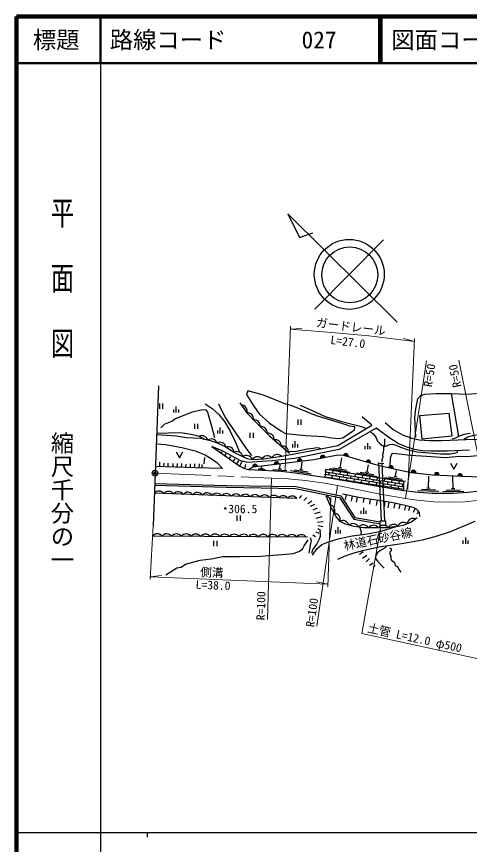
# Model space of a CAD drawing. Units: millimetres, scale not verified. Extents: x 40000 to 680000, y 20000 to 380000.
# Drawn here: x 40000 to 137144, y 202409 to 380000 of the extents above; entities that cross this region are included whole.
import ezdxf
from ezdxf.enums import TextEntityAlignment as Align

# ---------------------------------------------------------------- set-up
doc = ezdxf.new("R2010")
doc.units = ezdxf.units.MM
doc.header["$LTSCALE"] = 1000
doc.header["$PDMODE"] = 32
doc.header["$PDSIZE"] = 500
doc.linetypes.add('CHAIN', pattern=[18.5, 12, -1.5, 3.5, -1.5])
for name, color, linetype, lineweight in [('M-BGD', 7, 'Continuous', 25), ('M-BMK', 2, 'CHAIN', 13), ('M-BMK-OTRS', 5, 'Continuous', 25), ('M-BMK-SRVR', 3, 'Continuous', 25), ('M-STR-HTXT', 7, 'Continuous', 13), ('M-TTL', 2, 'Continuous', 140), ('M-TTL-BAND', 7, 'Continuous', 25), ('M-TTL-LINE', 7, 'Continuous', 50)]:
    doc.layers.add(name, color=color, linetype=linetype, lineweight=lineweight)
for name, color, linetype in [('M-BMK-HTXT', 7, 'Continuous'), ('M-OTRS', 6, 'Continuous'), ('M-TTL-TXT', 7, 'Continuous')]:
    doc.layers.add(name, color=color, linetype=linetype)
doc.styles.add('@ＭＳ ゴシック', font='')
doc.styles.add('ＭＳ ゴシック', font='')
doc.styles.get('@ＭＳ ゴシック').set_extended_font_data('@MS Gothic')
doc.styles.get('ＭＳ ゴシック').set_extended_font_data('MS Gothic')

msp = doc.modelspace()

# ---------------------------------------------------------------- hatches: boundary and pattern name
at = {"layer": 'M-BGD'}
for points in [[(110160, 285891), (111120, 285612, 1)], [(95287, 283948), (96280, 284067, 0.41421), (95724, 284504, 0.41421)], [(100250, 284557), (101242, 284680, 0.41421), (100684, 285115, 0.41421)], [(105197, 285278), (106178, 285472, 0.41421), (105591, 285866, 0.41421)], [(114961, 284497), (115922, 284218, 1)], [(90665, 283394), (91658, 283513, 1)], [(119794, 283235), (120768, 283013, 1)], [(124656, 282220), (125650, 282116, 1)], [(129650, 281711), (130648, 281654, 1)], [(134641, 281429), (135640, 281377, 1)]]:
    msp.add_hatch(color=256, dxfattribs=at).paths.add_polyline_path(points)

# ---------------------------------------------------------------- linework, layer by layer
for p, q in [((70661, 296991), (70661, 295873)), ((71328, 296991), (71328, 295873)), ((73715, 295044), (73715, 295741)), ((74248, 295044), (74248, 296373)), ((74781, 295044), (74781, 295741)), ((100300, 293532), (100300, 292414)), ((100967, 293532), (100967, 292414)), ((78135, 292662), (78135, 291544)), ((78802, 292662), (78802, 291544)), ((83679, 290540), (83679, 291868)), ((83145, 290540), (83145, 291237)), ((84212, 290540), (84212, 291237)), ((90072, 290729), (90072, 289611)), ((90739, 290729), (90739, 289611)), ((99258, 287592), (99258, 288289)), ((99791, 287592), (99791, 288921)), ((100324, 287592), (100324, 288289)), ((114806, 287174), (114806, 287871)), ((115339, 287174), (115339, 288503)), ((115873, 287174), (115873, 287871)), ((84045, 286654), (83859, 286389)), ((84895, 286164), (84659, 285827)), ((70660, 284407), (70628, 283454)), ((71566, 284201), (71540, 283423)), ((72472, 284212), (72444, 283392)), ((80328, 285427), (80202, 284075)), ((85895, 285601), (85593, 285171)), ((86798, 285125), (86422, 284589)), ((87617, 284688), (87176, 284060)), ((88321, 284450), (87850, 283581)), ((101078, 282851), (101255, 284392)), ((109404, 283229), (109781, 285376)), ((118310, 271828), (117724, 284178)), ((73516, 284120), (73490, 283356)), ((74422, 284109), (74395, 283325)), ((75351, 284109), (75323, 283294)), ((76291, 283983), (76266, 283261)), ((77254, 284075), (77226, 283229)), ((78172, 284063), (78153, 283196)), ((79147, 284040), (79128, 283175)), ((79766, 283891), (79750, 283161)), ((89139, 283908), (88875, 283026)), ((91806, 282980), (93301, 282857)), ((92214, 283094), (92912, 283036)), ((92563, 283065), (92600, 283524)), ((94953, 282868), (97943, 282621)), ((96124, 283072), (96821, 283015)), ((96472, 283043), (96547, 283962)), ((98764, 282590), (103214, 281925)), ((99550, 282776), (102517, 282333)), ((100732, 282903), (101424, 282800)), ((106278, 282354), (106352, 282817)), ((107084, 283031), (111515, 282245)), ((107859, 282104), (107932, 282567)), ((107875, 283195), (110829, 282672)), ((109060, 283290), (109749, 283168)), ((115221, 282304), (115494, 283826)), ((118999, 271828), (118416, 284130)), ((121315, 281323), (121518, 282606)), ((106122, 281299), (117950, 279426)), ((106177, 281712), (106195, 281827)), ((106192, 281828), (117924, 279970)), ((106261, 282357), (117898, 280514)), ((106882, 281054), (106902, 281175)), ((106985, 281702), (107069, 282229)), ((107692, 281050), (107775, 281577)), ((108460, 280787), (108482, 280925)), ((108565, 281452), (108649, 281979)), ((109272, 280800), (109356, 281327)), ((109439, 281854), (109512, 282317)), ((110038, 280519), (110062, 280675)), ((110146, 281202), (110229, 281729)), ((110852, 280550), (110936, 281077)), ((111019, 281603), (111093, 282068)), ((111726, 280951), (111809, 281478)), ((112433, 280299), (112516, 280826)), ((112600, 281353), (112673, 281818)), ((112901, 282106), (117332, 281321)), ((113306, 280701), (113390, 281228)), ((113692, 282270), (116646, 281747)), ((114180, 281103), (114254, 281568)), ((114877, 282365), (115566, 282243)), ((114887, 280451), (114970, 280978)), ((115760, 280852), (115834, 281318)), ((116467, 280200), (116550, 280727)), ((117341, 280602), (117414, 281068)), ((118921, 280352), (118995, 280818)), ((118994, 281125), (123425, 280340)), ((119785, 281289), (122739, 280766)), ((120970, 281384), (121659, 281262)), ((128373, 278862), (128424, 281417)), ((133651, 278758), (133554, 281312)), ((111615, 280252), (111643, 280425)), ((113193, 279985), (113223, 280174)), ((114013, 280049), (114096, 280576)), ((114770, 279717), (114803, 279924)), ((115593, 279799), (115677, 280326)), ((116348, 279450), (116383, 279674)), ((117174, 279549), (117257, 280075)), ((117898, 280514), (118593, 280404)), ((117924, 279970), (118619, 279860)), ((117926, 279182), (117953, 279355)), ((117950, 279426), (118644, 279316)), ((117953, 279355), (117964, 279423)), ((118047, 279950), (118131, 280477)), ((118593, 280404), (123087, 279692)), ((118619, 279860), (123087, 279152)), ((118644, 279316), (123087, 278612)), ((118754, 279298), (118837, 279825)), ((119503, 278915), (119544, 279173)), ((119628, 279700), (119711, 280227)), ((120334, 279048), (120418, 279575)), ((120501, 280102), (120575, 280568)), ((121081, 278647), (121124, 278923)), ((121208, 279450), (121291, 279976)), ((121915, 278798), (121998, 279324)), ((122081, 279851), (122155, 280318)), ((122788, 279199), (122872, 279726)), ((128024, 278876), (128723, 278848)), ((100710, 276692), (101195, 277235)), ((110577, 276434), (110756, 277377)), ((111852, 276032), (112060, 277130)), ((122658, 278380), (122705, 278672)), ((126101, 278352), (130598, 278172)), ((126863, 278622), (129860, 278502)), ((131412, 278119), (135911, 278198)), ((132156, 278432), (135156, 278485)), ((133301, 278752), (134001, 278765)), ((101621, 276207), (102297, 276824)), ((102473, 275547), (103310, 276119)), ((103046, 274960), (103971, 275415)), ((112909, 275814), (113121, 276929)), ((114419, 275747), (114570, 276686)), ((115779, 275378), (115953, 276464)), ((117205, 275092), (117391, 276233)), ((118899, 274807), (119087, 275955)), ((119738, 274640), (119931, 275817)), ((120997, 274522), (121219, 275569)), ((122104, 274405), (122303, 275338)), ((103589, 274152), (104573, 274637)), ((104001, 273389), (105190, 273726)), ((113931, 273304), (113931, 274001)), ((114464, 273304), (114464, 274633)), ((114998, 273304), (114998, 274001)), ((123269, 274130), (123521, 275069)), ((124111, 274014), (124335, 274851)), ((125126, 273676), (125503, 274439)), ((125894, 273321), (126299, 273765)), ((87275, 272975), (87275, 271857)), ((87941, 272975), (87941, 271857)), ((104250, 272420), (105528, 272787)), ((104529, 271509), (105734, 271671)), ((104617, 270159), (105249, 269733)), ((104706, 270819), (105690, 270585)), ((108987, 269105), (108987, 270434)), ((102432, 268341), (69168, 268550)), ((103560, 268852), (104147, 268456)), ((104221, 269469), (104823, 269146)), ((108453, 269105), (108453, 269802)), ((109520, 269105), (109520, 269802)), ((136347, 266888), (136347, 268216)), ((82264, 267545), (82264, 266427)), ((82930, 267545), (82930, 266427)), ((135814, 266888), (135814, 267585)), ((136880, 266888), (136880, 267585)), ((113584, 264653), (114359, 265263)), ((114220, 263839), (115135, 264487)), ((115021, 263064), (115682, 263725)), ((115695, 262352), (116496, 262797)), ((116509, 261831), (116954, 262225))]:
    msp.add_line(p, q, dxfattribs=at)
for points in [[(89638, 299745), (89288, 298954), (90779, 296637), (91699, 295257), (92104, 294724), (94220, 292830), (96722, 291156), (97679, 290586), (101984, 290145), (105885, 289924), (107559, 289667), (109123, 289483), (109970, 289630), (112030, 291064), (112509, 291267), (112582, 292002), (111423, 292113), (110669, 292389), (104321, 294356), (98911, 296600), (97771, 296876), (92987, 298770)], [(126440, 294327), (126917, 289427), (133463, 290036), (132827, 294883)], [(106108, 281186), (123087, 278307), (123087, 280171), (106322, 282822)], [(117969, 271828), (119149, 271828), (119149, 270861), (117969, 270861)]]:
    msp.add_lwpolyline(points, close=True, dxfattribs=at)
for points in [[(125655, 289755), (125448, 294004), (125632, 295841), (126091, 298023), (126735, 298712), (127585, 299033), (129905, 299148), (133191, 299125), (134800, 289893), (134179, 289594), (133375, 289342)], [(133191, 299125), (136619, 298988), (140486, 299297)], [(80457, 296939), (81977, 295912), (83377, 294601), (84584, 293113), (85747, 291193), (86800, 288971), (87736, 286799)], [(83308, 296903), (84108, 295263), (84886, 293749), (86948, 290700), (89367, 287125), (90398, 285864)], [(87891, 297133), (89396, 295017), (91235, 293068), (94281, 290042), (98534, 286329)], [(100834, 296641), (103541, 295395), (106168, 294243), (109492, 293238), (111985, 292568), (113956, 292032), (114814, 291684)], [(70923, 291758), (71767, 292545), (73304, 293220), (73942, 293707), (77711, 295244), (79623, 295656), (80524, 295675), (80974, 295150), (81780, 292151), (82492, 289715)], [(96905, 285680), (105276, 287240), (108896, 287964), (116201, 292384), (114159, 294120)], [(117155, 291711), (109231, 287095), (99599, 285221), (94771, 284675), (89543, 284334), (88125, 284662), (84074, 286815), (81892, 287770), (87893, 283557), (88875, 283026), (89734, 282821), (94035, 282619), (96774, 282451), (99819, 282130), (104957, 281357), (106108, 281186)], [(137170, 286990), (132342, 286803), (128956, 286760), (127089, 286842), (125370, 287136), (123733, 287644), (121866, 288446), (120048, 289575), (117155, 291711)], [(119094, 292917), (120818, 291412), (122787, 290283), (124770, 289574), (126378, 289213), (128651, 289024), (131214, 289039), (136389, 289248), (140825, 289312), (143523, 289325), (146602, 289072), (151393, 288384), (154936, 287610), (159167, 286461), (161252, 285741), (163594, 284943), (167018, 283322), (168820, 282499), (178670, 276914), (189783, 270099), (193647, 267919), (194510, 267669), (195397, 267669), (196015, 267737)], [(135909, 289373), (136832, 289834), (137807, 290116), (139281, 290411), (141730, 290718), (147073, 291190), (151504, 291313), (154704, 291292), (157621, 290872), (159765, 290311), (161333, 289765), (163160, 288715), (165160, 287148), (167180, 285504), (168820, 284167)], [(70028, 290350), (74323, 290068), (76436, 289727), (79424, 289546), (81503, 289057), (83025, 288524), (84715, 287737), (86745, 286494), (88433, 285636), (89477, 285179), (90592, 284993), (93056, 285118), (96905, 285680)], [(70039, 290647), (75167, 290756), (77433, 290388), (79175, 289977), (80464, 289302)], [(115920, 290829), (116426, 290551), (116933, 290021), (117126, 289611), (117403, 288948), (117898, 288442), (118440, 288020), (118983, 287791), (119490, 288020), (120032, 288213), (120635, 288249), (121419, 288080), (122384, 287622), (123783, 287164), (125930, 286658), (128402, 286381), (130972, 286205), (133041, 286167), (134208, 286414), (134579, 286566), (134616, 286774), (134569, 286879)], [(137311, 290554), (135911, 290371), (134800, 289893)], [(69953, 288361), (71952, 288228), (75467, 287574), (78345, 286839), (80454, 286005), (81926, 285041), (82972, 284338), (84149, 283064), (78231, 283194), (69770, 283483)], [(118456, 284411), (118400, 285011), (118644, 285545), (118541, 286041), (118719, 286575), (118794, 287090), (118775, 287737), (118981, 288112), (118990, 289395)], [(74203, 286601), (74919, 285306), (75635, 286601)], [(89734, 282821), (90665, 283394), (96840, 284134), (103731, 284989), (108888, 286006), (110160, 285891), (117518, 283755), (121638, 282814), (124672, 282219), (129327, 281729), (135473, 281382), (146077, 281034), (150415, 281114), (153179, 281419), (157228, 281467), (159197, 281162), (161832, 280456), (163808, 279829), (169031, 277495), (173582, 275009), (177000, 273068), (178517, 272259), (178635, 271882)], [(98502, 286725), (100037, 286807), (102322, 287264), (103656, 287447), (104387, 287529), (104817, 287502), (105137, 287374), (105182, 287264)], [(120145, 283524), (120215, 285375), (120591, 286336), (121458, 286290), (124484, 285938), (127955, 285727), (131942, 285446), (134910, 285671), (136576, 285653), (140377, 286000), (141974, 286139), (142877, 285671), (143189, 284977), (143224, 284300), (143016, 283051), (142136, 281163)], [(117528, 284366), (117724, 284178), (118416, 284130), (118776, 284208)], [(133078, 284207), (133793, 282911), (134509, 284207)], [(69618, 279460), (85026, 279023), (99842, 278765), (109299, 276809), (112319, 272193), (117969, 271183)], [(69630, 279860), (85035, 279423), (99887, 279164), (109543, 277167), (112560, 272556), (117969, 271589)], [(100143, 276631), (86836, 277095), (69553, 277741)], [(121421, 270642), (119516, 270350), (117640, 270318), (114454, 270350), (112433, 270593), (110557, 271078), (109441, 271676), (108487, 272839), (107484, 274682), (106401, 277139)], [(126498, 272750), (126440, 273562), (126159, 273968), (125791, 274297), (125066, 274655), (123333, 275119), (120440, 275734), (117164, 276270), (113449, 276866), (109916, 277536)], [(123087, 278307), (126196, 277966), (129154, 277795), (133695, 277795), (136805, 277947), (140525, 278386)], [(103490, 264487), (104410, 265851), (105454, 266728), (106888, 267340), (109284, 268022), (112000, 268593), (115272, 269038), (118239, 269581), (121421, 270642), (123008, 270907), (124582, 271547), (125961, 272508)], [(138328, 271694), (133010, 269496), (129697, 268411), (126993, 267703), (123093, 266951), (117745, 266163), (114182, 265426), (112334, 264912), (110608, 264309), (108861, 263530)], [(113602, 270363), (113803, 269931), (113898, 269483), (113866, 268993)], [(102966, 268227), (103176, 267562), (103071, 266932), (102861, 265777), (102710, 264926)], [(105067, 269626), (105160, 269113), (105137, 268448), (104927, 267865), (104378, 266909), (103748, 266069), (103480, 265602), (103258, 264844)], [(72000, 260270), (74381, 261716), (75285, 261897), (76222, 262501), (79351, 263410), (81803, 263706), (84150, 264170), (87829, 264170), (92416, 264234), (96961, 264635), (99334, 264826), (100518, 265248), (101364, 265776), (101702, 266495), (102548, 267741)], [(119294, 266318), (119103, 266063), (117921, 265390), (117361, 264856), (117056, 264449), (117018, 263979), (117132, 263534), (117425, 263203), (118862, 261703)], [(120057, 266057), (120357, 265820), (120326, 265376), (120068, 265098), (120068, 264747), (120295, 264231), (120295, 263674), (120429, 263386), (120986, 262953), (121152, 262619), (121193, 262217), (121482, 262114), (121720, 262042), (122009, 261371), (122442, 260804)]]:
    msp.add_lwpolyline(points, dxfattribs=at)
msp.add_circle((84761, 274490), 150, dxfattribs=at)
for centre, radius, start, end in [((88147, 295394), 1304, 343.19599, 87.62152), ((89522, 293719), 1304, 351.11726, 95.54279), ((90921, 292180), 1343, 354.52282, 94.74049), ((92426, 290758), 1304, 352.97721, 97.40274), ((79713, 288673), 1411, 20.51082, 112.41665), ((93938, 289313), 1304, 355.2087, 99.63423), ((81770, 288090), 1304, 19.93483, 124.26897), ((83610, 287384), 1304, 10.84225, 118.10987), ((85383, 286421), 1304, 4.88456, 112.15219), ((95490, 287925), 1304, 356.71528, 101.14081), ((97043, 286568), 1304, 356.71528, 101.14081), ((87264, 285360), 1310, 9.81153, 116.40178), ((95939, 284722), 1331, 45.71955, 150.73844), ((110640, 285751), 500, 343.81283, 163.81283), ((89345, 284539), 1310, 20.43582, 127.15101), ((91665, 284274), 1310, 39.01978, 146.55312), ((93830, 284468), 1310, 43.67486, 151.2082), ((95783, 284007), 500, 6.83082, 186.83082), ((100746, 284619), 500, 7.07409, 187.07409), ((105688, 285375), 500, 11.15601, 191.15601), ((115442, 284357), 500, 343.81283, 163.81283), ((91162, 283454), 500, 6.83082, 186.83082), ((120281, 283124), 500, 347.14365, 167.14365), ((125153, 282168), 500, 354.02251, 174.02251), ((130149, 281683), 500, 356.76912, 176.76912), ((135140, 281403), 500, 356.99415, 176.99415), ((70554, 276904), 1304, 35.64725, 140.07278), ((72613, 276827), 1304, 35.64725, 140.07278), ((74673, 276750), 1304, 35.64725, 140.07278), ((76733, 276673), 1304, 35.64725, 140.07278), ((78793, 276596), 1304, 35.64725, 140.07278), ((80853, 276519), 1304, 35.64725, 140.07278), ((82912, 276442), 1304, 35.64725, 140.07278), ((84972, 276365), 1304, 35.64725, 140.07278), ((87033, 276286), 1307, 35.87519, 140.01932), ((89093, 276202), 1313, 36.30387, 139.70243), ((91153, 276130), 1313, 36.30387, 139.70243), ((93213, 276058), 1313, 36.30387, 139.70243), ((95223, 276029), 1248, 36.30387, 139.70243), ((97180, 275961), 1248, 36.30387, 139.70243), ((99137, 275893), 1248, 36.30387, 139.70243), ((106085, 275873), 1304, 331.58552, 76.01105), ((106988, 273970), 1306, 335.01153, 79.2186), ((108134, 272113), 1306, 343.53888, 88.31801), ((110009, 270595), 1306, 13.07576, 118.50161), ((125072, 271058), 1304, 66.37965, 172.73397), ((112173, 269936), 1306, 24.70334, 133.04082), ((114375, 269660), 1306, 31.35596, 141.02818), ((116550, 269577), 1306, 34.58253, 144.25474), ((118713, 269500), 1361, 40.59513, 143.05526), ((120890, 269759), 1304, 46.86542, 151.29095), ((122979, 270193), 1304, 52.16584, 156.59137), ((70194, 267744), 1304, 37.4282, 141.85372), ((72255, 267731), 1304, 37.4282, 141.85372), ((74316, 267718), 1304, 37.4282, 141.85372), ((76377, 267705), 1304, 37.4282, 141.85372), ((78438, 267692), 1304, 37.4282, 141.85372), ((80500, 267679), 1304, 37.4282, 141.85372), ((82561, 267667), 1304, 37.4282, 141.85372), ((84622, 267654), 1304, 37.4282, 141.85372), ((86683, 267641), 1304, 37.4282, 141.85372), ((88744, 267628), 1304, 37.4282, 141.85372), ((90806, 267615), 1304, 37.4282, 141.85372), ((92867, 267602), 1304, 37.4282, 141.85372), ((94928, 267589), 1304, 37.4282, 141.85372), ((96989, 267576), 1304, 37.4282, 141.85372), ((99050, 267563), 1304, 37.4282, 141.85372), ((101112, 267550), 1304, 37.4282, 141.85372)]:
    msp.add_arc(centre, radius, start, end, dxfattribs=at)
at = {"layer": 'M-BMK'}
msp.add_lwpolyline([(69715, 282036), (94667, 281002), (98234, 280831), (101956, 280479), (106030, 279874), (108811, 279408), (117303, 277710), (120496, 277140), (123395, 276652), (125904, 276225), (129542, 275909), (133281, 275851), (136201, 275923), (138631, 276211)], dxfattribs=at)
at = {"layer": 'M-BMK-OTRS'}
msp.add_line((70423, 300818), (69289, 270731), dxfattribs=at)
at = {"layer": 'M-BMK-SRVR'}
for p, q in [((121645, 314470), (98162, 337696)), ((98162, 337696), (100711, 332635)), ((100711, 332635), (103554, 333595)), ((103952, 317201), (118719, 332132))]:
    msp.add_line(p, q, dxfattribs=at)
for centre, radius in [((111365, 324696), 7500), ((111471, 324579), 6000), ((69715, 282036), 600)]:
    msp.add_circle(centre, radius, dxfattribs=at)
at = {"layer": 'M-OTRS'}
msp.add_point((69715, 282036), dxfattribs=at)
at = {"layer": 'M-STR-HTXT'}
for p, q in [((97582, 282773), (98743, 313588)), ((98718, 312924), (101165, 313119)), ((125354, 310286), (122994, 310962)), ((125384, 310947), (123909, 278636)), ((127949, 306152), (123395, 276652)), ((140889, 276498), (134842, 306315)), ((93800, 250662), (94667, 281002)), ((104430, 249253), (108811, 279408)), ((107411, 276809), (106755, 257641)), ((69289, 270731), (68654, 259319)), ((118048, 270119), (117253, 267796)), ((68682, 259825), (71121, 260104)), ((68682, 259825), (106776, 258230)), ((106776, 258230), (104368, 258711))]:
    msp.add_line(p, q, dxfattribs=at)
for points in [[(98718, 312924), (107530, 312254), (115559, 311502), (125354, 310286)], [(118048, 270119), (114094, 247671), (139719, 242062)]]:
    msp.add_lwpolyline(points, dxfattribs=at)
at = {"layer": 'M-TTL'}
for p, q in [((40000, 380000), (40000, 20000)), ((680000, 380000), (40000, 380000))]:
    msp.add_line(p, q, dxfattribs=at)
at = {"layer": 'M-TTL-BAND'}
for p, q in [((58000, 370000), (58000, 20000)), ((40000, 205000), (579000, 205000)), ((68000, 205000), (68000, 204000))]:
    msp.add_line(p, q, dxfattribs=at)
at = {"layer": 'M-TTL-LINE'}
for p, q in [((58000, 380000), (58000, 370000)), ((117750, 380000), (117750, 370000)), ((118250, 380000), (118250, 370000)), ((40000, 370000), (680000, 370000))]:
    msp.add_line(p, q, dxfattribs=at)

# ---------------------------------------------------------------- texts
at = {"layer": 'M-BGD', "style": 'ＭＳ ゴシック'}
msp.add_text('306.5', height=1833, dxfattribs=at).set_placement((85408, 272917), align=Align.BOTTOM_LEFT)
at = {"layer": 'M-BMK-HTXT', "style": 'ＭＳ ゴシック'}
msp.add_text('林道石砂谷線', height=1833, rotation=11.69, dxfattribs=at).set_placement((110488, 264979), align=Align.BOTTOM_LEFT)
at = {"layer": 'M-STR-HTXT', "style": 'ＭＳ ゴシック'}
for s, rotation, p in [('ガードレール', 352.924, (104086, 312926)), ('L=27.0', 352.924, (107178, 309238)), ('R=50', 81.224, (129644, 300355)), ('R=50', 101.464, (135970, 300751)), ('側溝', 357.602, (79332, 259379)), ('L=38.0', 357.602, (78356, 256722)), ('R=100', 88.363, (93794, 250448)), ('R=100', 81.734, (104374, 248864)), ('土管 L=12.0 φ500', 347.653, (115036, 247465))]:
    msp.add_text(s, height=1833, rotation=rotation, dxfattribs=at).set_placement(p, align=Align.BOTTOM_LEFT)
at = {"layer": 'M-TTL-BAND', "style": '@ＭＳ ゴシック', "width": 1.4}
msp.add_text('平  面  図', height=3666, rotation=270, dxfattribs=at).set_placement((49777, 306475), align=Align.MIDDLE_RIGHT)
at = {"layer": 'M-TTL-BAND', "style": '@ＭＳ ゴシック'}
msp.add_text('縮尺千分の一', height=3666, rotation=270, dxfattribs=at).set_placement((49777, 261030), align=Align.MIDDLE_RIGHT)
at = {"layer": 'M-TTL-TXT', "style": 'ＭＳ ゴシック'}
msp.add_text('標題', height=3666, dxfattribs=at).set_placement((48500, 375000), align=Align.MIDDLE_CENTER)
for s, p in [('路線コード', (60000, 375000)), ('027', (101142, 375000)), ('図面コード', (120380, 375000))]:
    msp.add_text(s, height=3666, dxfattribs=at).set_placement(p, align=Align.MIDDLE_LEFT)

doc.saveas('drawing.dxf')
